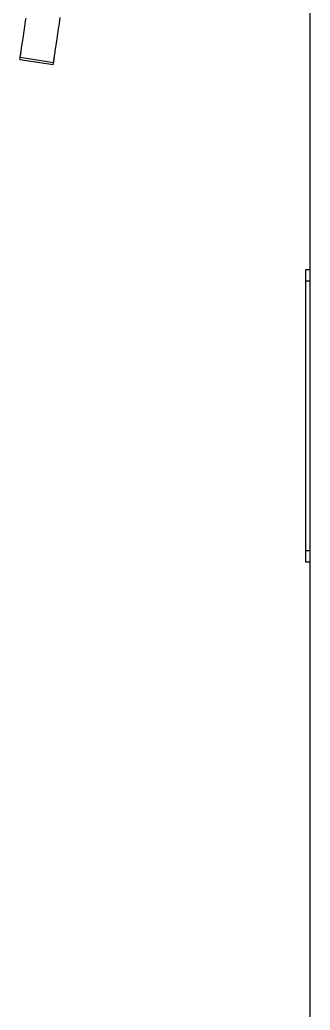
# Model space of a CAD drawing. Extents: x 0 to 323, y 0 to 931.
# Drawn here: x 74.75 to 87.65, y 634.82 to 678.87 of the extents above; entities that cross this region are included whole.
import ezdxf

# ---------------------------------------------------------------- set-up
doc = ezdxf.new("R2010")
doc.units = 0
doc.layers.add('-15N-THT. THIẾT BỊ ĐÓNG MỞ', color=40, linetype='CONTINUOUS')

# ---------------------------------------------------------------- blocks, each defined once
blk = doc.blocks.new('06 - N - SC VSD CHIẾU HÔNG ATV630D55~D90N4')
at = {"layer": '-15N-THT. THIẾT BỊ ĐÓNG MỞ'}
for p, q in [((-235.35, 99.954), (-235.35, 280.2)), ((-247.991, 213.128), (-247.972, 213.252)), ((-246.47, 213.155), (-246.451, 213.283)), ((-248.044, 212.776), (-248.026, 212.89)), ((-248.026, 212.89), (-248.009, 213.008)), ((-248.009, 213.008), (-247.991, 213.128)), ((-246.525, 212.785), (-246.507, 212.906)), ((-246.507, 212.906), (-246.489, 213.029)), ((-246.489, 213.029), (-246.47, 213.155)), ((-248.12, 212.265), (-248.106, 212.359)), ((-248.106, 212.359), (-248.092, 212.457)), ((-248.092, 212.457), (-248.076, 212.559)), ((-248.076, 212.559), (-248.06, 212.666)), ((-248.06, 212.666), (-248.044, 212.776)), ((-246.593, 212.336), (-246.577, 212.443)), ((-246.577, 212.443), (-246.56, 212.554)), ((-246.56, 212.554), (-246.543, 212.668)), ((-246.543, 212.668), (-246.525, 212.785)), ((-248.179, 211.873), (-248.169, 211.941)), ((-248.169, 211.941), (-248.158, 212.015)), ((-248.158, 212.015), (-248.146, 212.093)), ((-248.146, 212.093), (-248.133, 212.177)), ((-248.133, 212.177), (-248.12, 212.265)), ((-246.663, 211.871), (-246.65, 211.954)), ((-246.65, 211.954), (-246.637, 212.043)), ((-246.637, 212.043), (-246.623, 212.136)), ((-246.623, 212.136), (-246.608, 212.234)), ((-246.608, 212.234), (-246.593, 212.336)), ((-248.241, 211.462), (-248.236, 211.495)), ((-248.236, 211.495), (-248.23, 211.535)), ((-248.234, 211.509), (-248.232, 211.518)), ((-248.234, 211.506), (-248.234, 211.509)), ((-248.234, 211.506), (-248.234, 211.506)), ((-248.234, 211.506), (-246.751, 211.283)), ((-248.232, 211.518), (-248.23, 211.533)), ((-248.23, 211.535), (-248.223, 211.583)), ((-248.23, 211.533), (-248.227, 211.555)), ((-248.227, 211.555), (-248.223, 211.582)), ((-248.223, 211.583), (-248.214, 211.637)), ((-248.223, 211.582), (-248.218, 211.616)), ((-248.218, 211.616), (-248.212, 211.656)), ((-248.212, 211.656), (-248.205, 211.701)), ((-248.205, 211.701), (-248.197, 211.753)), ((-248.197, 211.753), (-248.188, 211.81)), ((-248.188, 211.81), (-248.179, 211.873)), ((-246.728, 211.433), (-246.721, 211.479)), ((-246.721, 211.479), (-246.714, 211.53)), ((-246.714, 211.53), (-246.705, 211.588)), ((-246.705, 211.588), (-246.696, 211.65)), ((-246.696, 211.65), (-246.685, 211.719)), ((-246.685, 211.719), (-246.674, 211.792)), ((-246.674, 211.792), (-246.663, 211.871)), ((-248.25, 211.403), (-248.249, 211.407)), ((-248.25, 211.403), (-248.25, 211.403)), ((-248.25, 211.403), (-246.766, 211.181)), ((-248.249, 211.407), (-248.247, 211.418)), ((-248.247, 211.418), (-248.245, 211.436)), ((-248.245, 211.436), (-248.241, 211.462)), ((-246.766, 211.184), (-246.764, 211.195)), ((-246.766, 211.181), (-246.766, 211.184)), ((-246.766, 211.181), (-246.766, 211.181)), ((-246.764, 211.195), (-246.761, 211.214)), ((-246.761, 211.214), (-246.757, 211.239)), ((-246.757, 211.239), (-246.752, 211.272)), ((-246.752, 211.272), (-246.746, 211.313)), ((-246.751, 211.283), (-246.75, 211.286)), ((-246.751, 211.283), (-246.751, 211.283)), ((-246.75, 211.286), (-246.749, 211.295)), ((-246.749, 211.295), (-246.747, 211.311)), ((-246.747, 211.311), (-246.743, 211.332)), ((-246.746, 211.313), (-246.739, 211.36)), ((-246.743, 211.332), (-246.739, 211.36)), ((-246.739, 211.36), (-246.731, 211.414)), ((-246.739, 211.36), (-246.734, 211.393)), ((-246.734, 211.393), (-246.728, 211.433)), ((-235.55, 202.05), (-235.55, 202.05)), ((-235.35, 202.05), (-235.55, 202.05)), ((-235.55, 202.05), (-235.55, 201.55)), ((-235.35, 202.05), (-235.35, 202.05)), ((-235.35, 201.55), (-235.55, 201.55)), ((-235.55, 201.55), (-235.55, 189.55)), ((-235.55, 189.55), (-235.55, 189.05)), ((-235.35, 189.55), (-235.55, 189.55)), ((-235.35, 189.05), (-235.55, 189.05)), ((-235.55, 189.05), (-235.55, 189.05)), ((-235.35, 189.05), (-235.35, 189.05))]:
    blk.add_line(p, q, dxfattribs=at)

msp = doc.modelspace()

# ---------------------------------------------------------------- block references
msp.add_blockref('06 - N - SC VSD CHIẾU HÔNG ATV630D55~D90N4', (323, 465.7))

doc.saveas('drawing.dxf')
